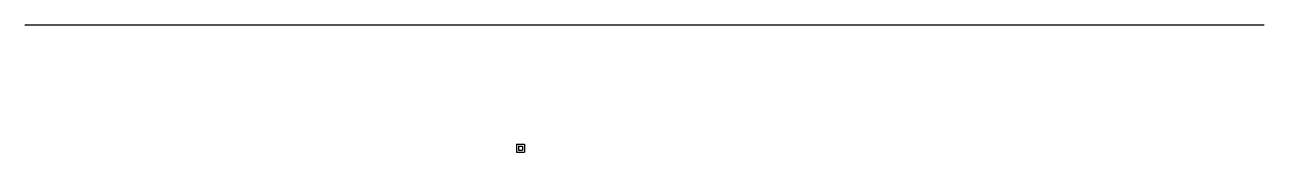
# Model space of a CAD drawing. Units: millimetres at full size, sheet at 1:100. Extents: x -15551 to 15061, y -6651 to -3490.
import ezdxf

# ---------------------------------------------------------------- set-up
doc = ezdxf.new("R2010")
doc.units = ezdxf.units.MM
doc.header["$LTSCALE"] = 100
doc.layers.add('0-0', color=7, linetype='Continuous')

msp = doc.modelspace()

# ---------------------------------------------------------------- linework, layer by layer
at = {"layer": '0-0'}
for p, q in [((-15551, -3489.8), (15061.2, -3489.8)), ((-3406.1, -6451), (-3206.1, -6451)), ((-3406.1, -6451), (-3406.1, -6651)), ((-3406.1, -6651), (-3206.1, -6651)), ((-3356.1, -6501), (-3256.1, -6501)), ((-3356.1, -6501), (-3356.1, -6601)), ((-3356.1, -6601), (-3256.1, -6601)), ((-3256.1, -6501), (-3256.1, -6601)), ((-3206.1, -6451), (-3206.1, -6651))]:
    msp.add_line(p, q, dxfattribs=at)

doc.saveas('drawing.dxf')
